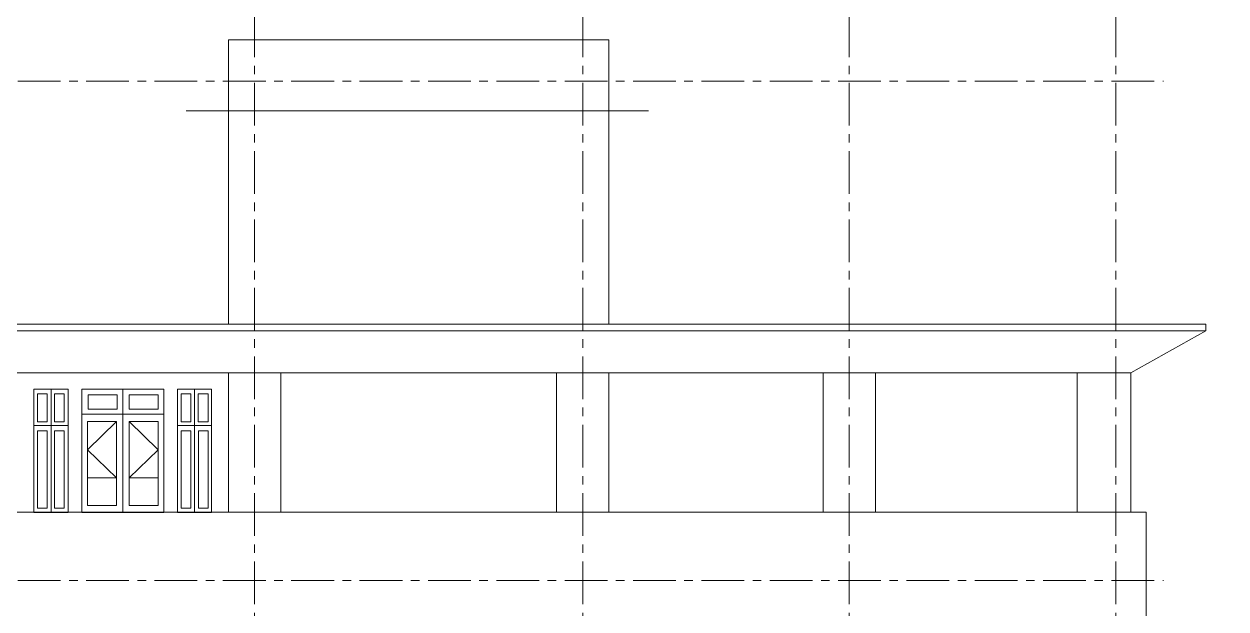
# Model space of a CAD drawing. Header units: millimetres. Extents: x 0 to 8478784, y 0 to 684185.
# Drawn here: x 4064829 to 4082413, y 399998 to 408550 of the extents above; entities that cross this region are included whole.
import ezdxf

# ---------------------------------------------------------------- set-up
doc = ezdxf.new("R2010")
doc.units = ezdxf.units.MM
doc.header["$LTSCALE"] = 5000
doc.header["$MEASUREMENT"] = 0
doc.linetypes.add('CENTER', pattern=[2, 1.25, -0.25, 0.25, -0.25])
for name, color, linetype, lineweight in [('00-XMT.Axes', 22, 'CENTER', 15), ('02-XMT.Beams', 94, 'Continuous', 25), ('net thay', 7, 'Continuous', 15)]:
    doc.layers.add(name, color=color, linetype=linetype, lineweight=lineweight)

msp = doc.modelspace()

# ---------------------------------------------------------------- linework, layer by layer
at = {"layer": '00-XMT.Axes', "color": 8, "linetype": 'CENTER', "lineweight": 15, "ltscale": 0.1}
for p, q in [((4068202.5, 409691.2), (4068202.5, 372640)), ((4073002.5, 409691.2), (4073002.5, 372640)), ((4076902.5, 409691.2), (4076902.5, 372640)), ((4080802.5, 409691.2), (4080802.5, 372640)), ((4021738.8, 407712.9), (4081497.1, 407712.9)), ((4021738.8, 404062.9), (4081497.1, 404062.9)), ((4021738.8, 400412.9), (4081497.1, 400412.9))]:
    msp.add_line(p, q, dxfattribs=at)
at = {"layer": '02-XMT.Beams', "linetype": 'ByBlock', "lineweight": 15}
for p, q in [((4073384, 408317.4), (4067818, 408317.4)), ((4067818, 404162.9), (4067818, 408317.4)), ((4073384, 404162.9), (4073384, 408317.4)), ((4073965.9, 407278.7), (4067202.6, 407278.7)), ((4022816.8, 404162.9), (4082118.1, 404162.9)), ((4082118.1, 404062.9), (4082118.1, 404162.9)), ((4022816.8, 404062.9), (4082118.1, 404062.9)), ((4081020.5, 403452.3), (4082118.1, 404062.9)), ((4023914.4, 403452.3), (4081020.5, 403452.3)), ((4067818, 403452.3), (4067818, 401412)), ((4068584, 401412), (4068584, 403452.3)), ((4072618, 403452.3), (4072618, 401412)), ((4073384, 401412), (4073384, 403452.3)), ((4076518, 403452.3), (4076518, 401412)), ((4077284, 401412), (4077284, 403452.3)), ((4080236, 403452.3), (4080236, 401412)), ((4081020.5, 401412), (4081020.5, 403452.3)), ((4065473.4, 403209.5), (4064973.4, 403209.5)), ((4064973.4, 403209.5), (4064973.4, 401409.5)), ((4065473.4, 403209.5), (4064973.4, 403209.5)), ((4064973.4, 403209.5), (4064973.4, 401409.5)), ((4065473.4, 403209.5), (4064973.4, 403209.5)), ((4064973.4, 403209.5), (4064973.4, 401409.5)), ((4065473.4, 403209.5), (4064973.4, 403209.5)), ((4064973.4, 403209.5), (4064973.4, 401409.5)), ((4065026, 403142.7), (4065168.1, 403142.7)), ((4065026, 403142.7), (4065026, 402733.9)), ((4065026, 403142.7), (4065168.1, 403142.7)), ((4065026, 403142.7), (4065026, 402733.9)), ((4065168.1, 403142.7), (4065168.1, 402733.9)), ((4065168.1, 403142.7), (4065168.1, 402733.9)), ((4065223.4, 403209.5), (4065223.4, 402680.6)), ((4065223.4, 403209.5), (4065223.4, 402680.6)), ((4065276, 403142.7), (4065418.1, 403142.7)), ((4065276, 403142.7), (4065276, 402733.9)), ((4065276, 403142.7), (4065418.1, 403142.7)), ((4065276, 403142.7), (4065276, 402733.9)), ((4065418.1, 403142.7), (4065418.1, 402733.9)), ((4065418.1, 403142.7), (4065418.1, 402733.9)), ((4065473.4, 403209.5), (4065473.4, 401409.5)), ((4065473.4, 401409.5), (4065473.4, 403209.5)), ((4065473.4, 403209.5), (4065473.4, 401409.5)), ((4065473.4, 401409.5), (4065473.4, 403209.5)), ((4066873.4, 403209.5), (4065673.4, 403209.5)), ((4065673.4, 403209.5), (4065673.4, 401409.5)), ((4066873.4, 403209.5), (4065673.4, 403209.5)), ((4065673.4, 403209.5), (4065673.4, 401409.5)), ((4066189.2, 403127.9), (4065764.6, 403127.9)), ((4065764.6, 403127.9), (4065764.6, 402918.6)), ((4066189.2, 403127.9), (4065764.6, 403127.9)), ((4065764.6, 403127.9), (4065764.6, 402918.6)), ((4066189.2, 403127.9), (4066189.2, 402918.6)), ((4066189.2, 403127.9), (4066189.2, 402918.6)), ((4066273.4, 403209.5), (4066273.4, 402847.8)), ((4066273.4, 403209.5), (4066273.4, 402847.8)), ((4066789.2, 403127.9), (4066364.6, 403127.9)), ((4066364.6, 403127.9), (4066364.6, 402918.6)), ((4066789.2, 403127.9), (4066364.6, 403127.9)), ((4066364.6, 403127.9), (4066364.6, 402918.6)), ((4066789.2, 403127.9), (4066789.2, 402918.6)), ((4066789.2, 403127.9), (4066789.2, 402918.6)), ((4066873.4, 401409.5), (4066873.4, 403209.5)), ((4066873.4, 401409.5), (4066873.4, 403209.5)), ((4067073.4, 401409.5), (4067073.4, 403209.5)), ((4067073.4, 403209.5), (4067573.4, 403209.5)), ((4067270.7, 403142.7), (4067128.6, 403142.7)), ((4067128.6, 403142.7), (4067128.6, 402733.9)), ((4067270.7, 403142.7), (4067270.7, 402733.9)), ((4067323.4, 403209.5), (4067323.4, 402680.6)), ((4067520.7, 403142.7), (4067378.6, 403142.7)), ((4067378.6, 403142.7), (4067378.6, 402733.9)), ((4067520.7, 403142.7), (4067520.7, 402733.9)), ((4067573.4, 403209.5), (4067573.4, 401409.5)), ((4065764.6, 402918.6), (4066189.2, 402918.6)), ((4065764.6, 402918.6), (4066189.2, 402918.6)), ((4066364.6, 402918.6), (4066789.2, 402918.6)), ((4066364.6, 402918.6), (4066789.2, 402918.6)), ((4065168.1, 402733.9), (4065026, 402733.9)), ((4065168.1, 402733.9), (4065026, 402733.9)), ((4065418.1, 402733.9), (4065276, 402733.9)), ((4065418.1, 402733.9), (4065276, 402733.9)), ((4066873.4, 402847.8), (4065673.4, 402847.8)), ((4066873.4, 402847.8), (4065673.4, 402847.8)), ((4065757.2, 402738.5), (4066181.4, 402738.5)), ((4065757.2, 401511.3), (4065757.2, 402738.5)), ((4065757.2, 402738.5), (4065757.2, 401913.6)), ((4066181.4, 402738.5), (4065757.2, 402326)), ((4065757.2, 402738.5), (4066181.4, 402738.5)), ((4065757.2, 401511.3), (4065757.2, 402738.5)), ((4065757.2, 402738.5), (4065757.2, 401913.6)), ((4066181.4, 402738.5), (4065757.2, 402326)), ((4066181.4, 402738.5), (4066181.4, 401511.3)), ((4066181.4, 402738.5), (4066181.4, 401511.3)), ((4066273.4, 402847.8), (4066273.4, 401409.5)), ((4066273.4, 402847.8), (4066273.4, 401409.5)), ((4066789.5, 402738.5), (4066365.3, 402738.5)), ((4066365.3, 402738.5), (4066365.3, 401511.3)), ((4066365.3, 402738.5), (4066789.5, 402326)), ((4066789.5, 402738.5), (4066365.3, 402738.5)), ((4066365.3, 402738.5), (4066365.3, 401511.3)), ((4066365.3, 402738.5), (4066789.5, 402326)), ((4066789.5, 401511.3), (4066789.5, 402738.5)), ((4066789.5, 402738.5), (4066789.5, 401913.6)), ((4066789.5, 401511.3), (4066789.5, 402738.5)), ((4066789.5, 402738.5), (4066789.5, 401913.6)), ((4067128.6, 402733.9), (4067270.7, 402733.9)), ((4067378.6, 402733.9), (4067520.7, 402733.9)), ((4065473.4, 402680.6), (4064973.4, 402680.6)), ((4064973.4, 402680.6), (4065473.4, 402680.6)), ((4065473.4, 402680.6), (4064973.4, 402680.6)), ((4064973.4, 402680.6), (4065473.4, 402680.6)), ((4065025.4, 402601.4), (4065168, 402601.4)), ((4065025.4, 402601.4), (4065025.4, 401470.2)), ((4065025.4, 402601.4), (4065168, 402601.4)), ((4065025.4, 402601.4), (4065025.4, 401470.2)), ((4065168, 402601.4), (4065168, 401470.2)), ((4065168, 402601.4), (4065168, 401470.2)), ((4065223.4, 402680.6), (4065223.4, 401409.5)), ((4065223.4, 402680.6), (4065223.4, 401409.5)), ((4065275.4, 402601.4), (4065418, 402601.4)), ((4065275.4, 402601.4), (4065275.4, 401470.2)), ((4065275.4, 402601.4), (4065418, 402601.4)), ((4065275.4, 402601.4), (4065275.4, 401470.2)), ((4065418, 402601.4), (4065418, 401470.2)), ((4065418, 402601.4), (4065418, 401470.2)), ((4067573.4, 402680.6), (4067073.4, 402680.6)), ((4067271.3, 402601.4), (4067128.7, 402601.4)), ((4067128.7, 402601.4), (4067128.7, 401470.2)), ((4067271.3, 402601.4), (4067271.3, 401470.2)), ((4067323.4, 402680.6), (4067323.4, 401409.5)), ((4067521.3, 402601.4), (4067378.7, 402601.4)), ((4067378.7, 402601.4), (4067378.7, 401470.2)), ((4067521.3, 402601.4), (4067521.3, 401470.2)), ((4065757.2, 402326), (4066181.4, 401913.6)), ((4065757.2, 402326), (4066181.4, 401913.6)), ((4066789.5, 402326), (4066365.3, 401913.6)), ((4066789.5, 402326), (4066365.3, 401913.6)), ((4065757.2, 401913.6), (4066181.4, 401913.6)), ((4065757.2, 401913.6), (4066181.4, 401913.6)), ((4066789.5, 401913.6), (4066365.3, 401913.6)), ((4066789.5, 401913.6), (4066365.3, 401913.6)), ((4065168, 401470.2), (4065025.4, 401470.2)), ((4065168, 401470.2), (4065025.4, 401470.2)), ((4065418, 401470.2), (4065275.4, 401470.2)), ((4065418, 401470.2), (4065275.4, 401470.2)), ((4066181.4, 401511.3), (4065757.2, 401511.3)), ((4066181.4, 401511.3), (4065757.2, 401511.3)), ((4066365.3, 401511.3), (4066789.5, 401511.3)), ((4066365.3, 401511.3), (4066789.5, 401511.3)), ((4067128.7, 401470.2), (4067271.3, 401470.2)), ((4067378.7, 401470.2), (4067521.3, 401470.2)), ((4023677.7, 401412), (4081245, 401412)), ((4064973.4, 401409.5), (4065473.4, 401409.5)), ((4064973.4, 401409.5), (4065473.4, 401409.5)), ((4064973.4, 401409.5), (4065473.4, 401409.5)), ((4064973.4, 401409.5), (4065473.4, 401409.5)), ((4065673.4, 401409.5), (4066873.4, 401409.5)), ((4065673.4, 401409.5), (4066873.4, 401409.5)), ((4067573.4, 401409.5), (4067073.4, 401409.5)), ((4081245, 401412), (4081245, 378483.6))]:
    msp.add_line(p, q, dxfattribs=at)
at = {"layer": 'net thay', "linetype": 'CENTER', "lineweight": 15}
msp.add_circle((3911642, 421190.5), 262994, dxfattribs=at)

doc.saveas('drawing.dxf')
